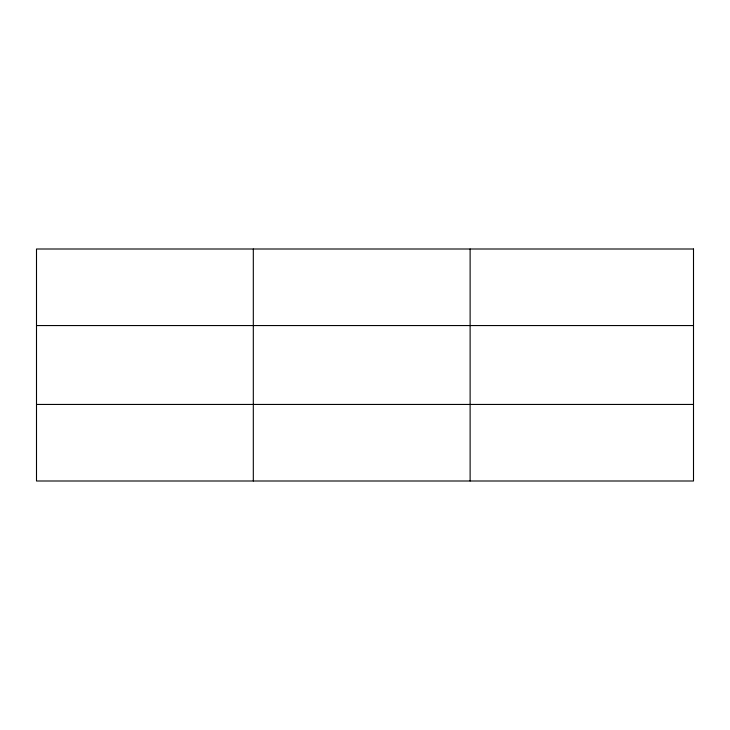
<?xml version="1.0" encoding="UTF-8"?>
<svg xmlns="http://www.w3.org/2000/svg" width="730" height="730" viewBox="0 0 730 730"><rect width="100%" height="100%" fill="white"/><g stroke="black" fill="none" stroke-linecap="round" stroke-linejoin="round"><path stroke-width="1.09" d="M253.31 480.997L253.31 249.003M470.12 480.997L470.12 249.003M36.5 325.562L693.5 325.562M36.5 404.438L693.5 404.438M693.5 249.003L693.5 480.997L36.5 480.997L36.5 249.003L693.5 249.003"/></g></svg>
